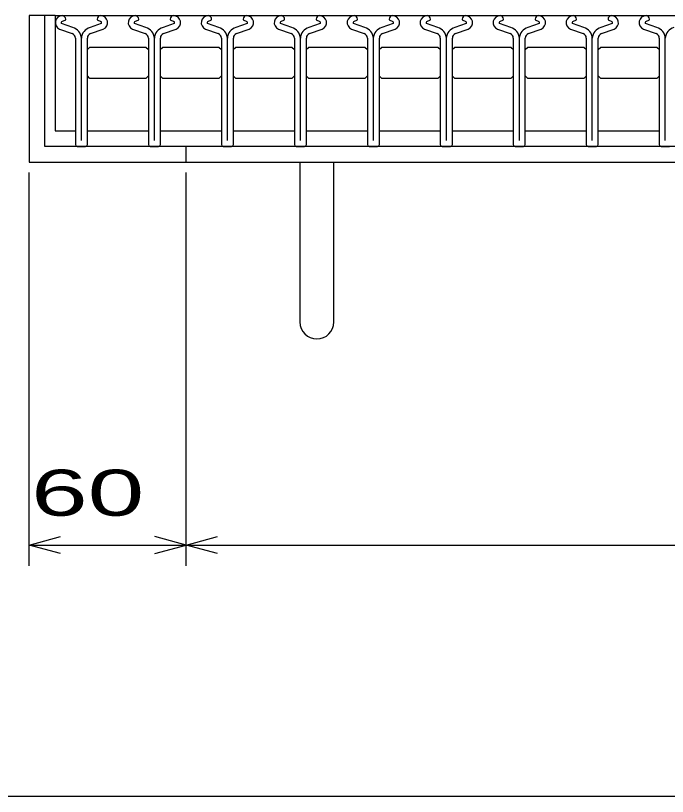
# Model space of a CAD drawing. Units: millimetres, scale not verified. Extents: x -1456 to 1389, y -1026 to 839.
# Drawn here: x -1045.2 to -796, y -921.2 to -622.7 of the extents above; entities that cross this region are included whole.
import ezdxf
from ezdxf.enums import TextEntityAlignment as Align

# ---------------------------------------------------------------- set-up
doc = ezdxf.new("R2010")
doc.units = ezdxf.units.MM
doc.header["$LTSCALE"] = 8
for name, color, linetype, lineweight in [('0_2', 150, 'Continuous', 25), ('16', 3, 'Continuous', 25), ('19', 6, 'Continuous', 25), ('22', 2, 'Continuous', 25)]:
    doc.layers.add(name, color=color, linetype=linetype, lineweight=lineweight)
doc.styles.add('ベクトル', font='')
doc.styles.get('ベクトル').set_extended_font_data('ベクトル')

msp = doc.modelspace()

# ---------------------------------------------------------------- linework, layer by layer
at = {"layer": '0_2'}
msp.add_line((1388.8, -921.2), (-1379.2, -921.2), dxfattribs=at)
at = {"layer": '16'}
for p, q in [((-1030, -622.7), (-330, -622.7)), ((-1030, -622.7), (-1030, -666.7)), ((-1023.299, -627.228), (-1027.619, -625.708)), ((-1027.46, -625.013), (-1026.02, -624.313)), ((-1026.02, -624.313), (-1026.02, -624.083)), ((-1012.402, -625.708), (-1016.722, -627.228)), ((-1014.001, -624.083), (-1014.001, -624.313)), ((-1014.001, -624.313), (-1012.561, -625.013)), ((-995.399, -627.228), (-999.719, -625.708)), ((-999.56, -625.013), (-998.12, -624.313)), ((-998.12, -624.313), (-998.12, -624.083)), ((-984.502, -625.708), (-988.822, -627.228)), ((-986.101, -624.083), (-986.101, -624.313)), ((-986.101, -624.313), (-984.661, -625.013)), ((-967.499, -627.228), (-971.819, -625.708)), ((-971.66, -625.013), (-970.22, -624.313)), ((-970.22, -624.313), (-970.22, -624.083)), ((-956.602, -625.708), (-960.922, -627.228)), ((-958.201, -624.083), (-958.201, -624.313)), ((-958.201, -624.313), (-956.761, -625.013)), ((-939.599, -627.228), (-943.919, -625.708)), ((-943.76, -625.013), (-942.32, -624.313)), ((-942.32, -624.313), (-942.32, -624.083)), ((-928.702, -625.708), (-933.022, -627.228)), ((-930.301, -624.083), (-930.301, -624.313)), ((-930.301, -624.313), (-928.861, -625.013)), ((-911.699, -627.228), (-916.019, -625.708)), ((-915.86, -625.013), (-914.42, -624.313)), ((-914.42, -624.313), (-914.42, -624.083)), ((-900.802, -625.708), (-905.122, -627.228)), ((-902.401, -624.083), (-902.401, -624.313)), ((-902.401, -624.313), (-900.961, -625.013)), ((-883.799, -627.228), (-888.119, -625.708)), ((-887.96, -625.013), (-886.52, -624.313)), ((-886.52, -624.313), (-886.52, -624.083)), ((-872.902, -625.708), (-877.222, -627.228)), ((-874.501, -624.083), (-874.501, -624.313)), ((-874.501, -624.313), (-873.061, -625.013)), ((-855.899, -627.228), (-860.219, -625.708)), ((-860.06, -625.013), (-858.62, -624.313)), ((-858.62, -624.313), (-858.62, -624.083)), ((-845.002, -625.708), (-849.322, -627.228)), ((-846.601, -624.083), (-846.601, -624.313)), ((-846.601, -624.313), (-845.161, -625.013)), ((-827.999, -627.228), (-832.319, -625.708)), ((-832.16, -625.013), (-830.72, -624.313)), ((-830.72, -624.313), (-830.72, -624.083)), ((-817.102, -625.708), (-821.422, -627.228)), ((-818.701, -624.083), (-818.701, -624.313)), ((-818.701, -624.313), (-817.261, -625.013)), ((-800.099, -627.228), (-804.419, -625.708)), ((-804.26, -625.013), (-802.82, -624.313)), ((-802.82, -624.313), (-802.82, -624.083)), ((-1028.379, -627.879), (-1023.509, -629.589)), ((-1016.512, -629.589), (-1011.642, -627.879)), ((-1000.479, -627.879), (-995.609, -629.589)), ((-988.612, -629.589), (-983.742, -627.879)), ((-972.579, -627.879), (-967.709, -629.589)), ((-960.712, -629.589), (-955.842, -627.879)), ((-944.679, -627.879), (-939.809, -629.589)), ((-932.812, -629.589), (-927.942, -627.879)), ((-916.779, -627.879), (-911.909, -629.589)), ((-904.912, -629.589), (-900.042, -627.879)), ((-888.879, -627.879), (-884.009, -629.589)), ((-877.012, -629.589), (-872.142, -627.879)), ((-860.979, -627.879), (-856.109, -629.589)), ((-849.112, -629.589), (-844.242, -627.879)), ((-833.079, -627.879), (-828.209, -629.589)), ((-821.212, -629.589), (-816.342, -627.879)), ((-805.179, -627.879), (-800.309, -629.589)), ((-1022.31, -631.292), (-1022.31, -672.012)), ((-1020, -670.41), (-1020, -631.34)), ((-1017.71, -672.012), (-1017.71, -631.292)), ((-994.41, -631.292), (-994.41, -672.012)), ((-992.1, -670.41), (-992.1, -631.34)), ((-989.81, -672.012), (-989.81, -631.292)), ((-966.51, -631.292), (-966.51, -672.012)), ((-964.2, -670.41), (-964.2, -631.34)), ((-961.91, -672.012), (-961.91, -631.292)), ((-938.61, -631.292), (-938.61, -672.012)), ((-936.3, -670.41), (-936.3, -631.34)), ((-934.01, -672.012), (-934.01, -631.292)), ((-910.71, -631.292), (-910.71, -672.012)), ((-908.4, -670.41), (-908.4, -631.34)), ((-906.11, -672.012), (-906.11, -631.292)), ((-882.81, -631.292), (-882.81, -672.012)), ((-880.5, -670.41), (-880.5, -631.34)), ((-878.21, -672.012), (-878.21, -631.292)), ((-854.91, -631.292), (-854.91, -672.012)), ((-852.6, -670.41), (-852.6, -631.34)), ((-850.31, -672.012), (-850.31, -631.292)), ((-827.01, -631.292), (-827.01, -672.012)), ((-824.7, -670.41), (-824.7, -631.34)), ((-822.41, -672.012), (-822.41, -631.292)), ((-799.11, -631.292), (-799.11, -672.012)), ((-796.8, -670.41), (-796.8, -631.34)), ((-1017.75, -635.7), (-1016.75, -634.7)), ((-1016.75, -634.7), (-995.35, -634.7)), ((-995.35, -634.7), (-994.35, -635.7)), ((-989.85, -635.7), (-988.85, -634.7)), ((-988.85, -634.7), (-967.45, -634.7)), ((-967.45, -634.7), (-966.45, -635.7)), ((-961.95, -635.7), (-960.95, -634.7)), ((-960.95, -634.7), (-939.55, -634.7)), ((-939.55, -634.7), (-938.55, -635.7)), ((-934.05, -635.7), (-933.05, -634.7)), ((-933.05, -634.7), (-911.65, -634.7)), ((-911.65, -634.7), (-910.65, -635.7)), ((-906.15, -635.7), (-905.15, -634.7)), ((-905.15, -634.7), (-883.75, -634.7)), ((-883.75, -634.7), (-882.75, -635.7)), ((-878.25, -635.7), (-877.25, -634.7)), ((-877.25, -634.7), (-855.85, -634.7)), ((-855.85, -634.7), (-854.85, -635.7)), ((-850.35, -635.7), (-849.35, -634.7)), ((-849.35, -634.7), (-827.95, -634.7)), ((-827.95, -634.7), (-826.95, -635.7)), ((-822.45, -635.7), (-821.45, -634.7)), ((-821.45, -634.7), (-800.05, -634.7)), ((-800.05, -634.7), (-799.05, -635.7)), ((-1016.75, -646.7), (-1017.75, -645.7)), ((-995.35, -646.7), (-1016.75, -646.7)), ((-994.35, -645.7), (-995.35, -646.7)), ((-988.85, -646.7), (-989.85, -645.7)), ((-967.45, -646.7), (-988.85, -646.7)), ((-966.45, -645.7), (-967.45, -646.7)), ((-960.95, -646.7), (-961.95, -645.7)), ((-939.55, -646.7), (-960.95, -646.7)), ((-938.55, -645.7), (-939.55, -646.7)), ((-933.05, -646.7), (-934.05, -645.7)), ((-911.65, -646.7), (-933.05, -646.7)), ((-910.65, -645.7), (-911.65, -646.7)), ((-905.15, -646.7), (-906.15, -645.7)), ((-883.75, -646.7), (-905.15, -646.7)), ((-882.75, -645.7), (-883.75, -646.7)), ((-877.25, -646.7), (-878.25, -645.7)), ((-855.85, -646.7), (-877.25, -646.7)), ((-854.85, -645.7), (-855.85, -646.7)), ((-849.35, -646.7), (-850.35, -645.7)), ((-827.95, -646.7), (-849.35, -646.7)), ((-826.95, -645.7), (-827.95, -646.7)), ((-821.45, -646.7), (-822.45, -645.7)), ((-800.05, -646.7), (-821.45, -646.7)), ((-799.05, -645.7), (-800.05, -646.7)), ((-1030, -666.7), (-1022.3, -666.7)), ((-1017.7, -666.7), (-994.4, -666.7)), ((-989.8, -666.7), (-966.5, -666.7)), ((-961.9, -666.7), (-938.6, -666.7)), ((-934, -666.7), (-910.7, -666.7)), ((-906.1, -666.7), (-882.8, -666.7)), ((-878.2, -666.7), (-854.9, -666.7)), ((-850.3, -666.7), (-827, -666.7)), ((-822.4, -666.7), (-799.1, -666.7)), ((-1021.61, -672.712), (-1018.41, -672.712)), ((-993.71, -672.712), (-990.51, -672.712)), ((-965.81, -672.712), (-962.61, -672.712)), ((-937.91, -672.712), (-934.71, -672.712)), ((-910.01, -672.712), (-906.81, -672.712)), ((-882.11, -672.712), (-878.91, -672.712)), ((-854.21, -672.712), (-851.01, -672.712)), ((-826.31, -672.712), (-823.11, -672.712)), ((-798.41, -672.712), (-795.21, -672.712))]:
    msp.add_line(p, q, dxfattribs=at)
for centre, radius, start, end in [((-1027.31, -625.4), 2.7, 90.98, 246.68), ((-1027.469, -624.146), 1.45, 2.5, 85.55), ((-1012.552, -624.146), 1.45, 94.45, 177.5), ((-1012.711, -625.4), 2.7, 293.32, 89.02002), ((-999.41, -625.4), 2.7, 90.98, 246.68), ((-999.569, -624.146), 1.45, 2.5, 85.55), ((-984.652, -624.146), 1.45, 94.45, 177.5), ((-984.811, -625.4), 2.7, 293.32, 89.02002), ((-971.51, -625.4), 2.7, 90.98, 246.68), ((-971.669, -624.146), 1.45, 2.5, 85.55), ((-956.752, -624.146), 1.45, 94.45, 177.5), ((-956.911, -625.4), 2.7, 293.32, 89.02002), ((-943.61, -625.4), 2.7, 90.98, 246.68), ((-943.769, -624.146), 1.45, 2.5, 85.55), ((-928.852, -624.146), 1.45, 94.45, 177.5), ((-929.011, -625.4), 2.7, 293.32, 89.02002), ((-915.71, -625.4), 2.7, 90.98, 246.68), ((-915.869, -624.146), 1.45, 2.5, 85.55), ((-900.952, -624.146), 1.45, 94.45, 177.5), ((-901.111, -625.4), 2.7, 293.32, 89.02002), ((-887.81, -625.4), 2.7, 90.98, 246.68), ((-887.969, -624.146), 1.45, 2.5, 85.55), ((-873.052, -624.146), 1.45, 94.45, 177.5), ((-873.211, -625.4), 2.7, 293.32, 89.02002), ((-859.91, -625.4), 2.7, 90.98, 246.68), ((-860.069, -624.146), 1.45, 2.5, 85.55), ((-845.152, -624.146), 1.45, 94.45, 177.5), ((-845.311, -625.4), 2.7, 293.32, 89.02002), ((-832.01, -625.4), 2.7, 90.98, 246.68), ((-832.169, -624.146), 1.45, 2.5, 85.55), ((-817.252, -624.146), 1.45, 94.45, 177.5), ((-817.411, -625.4), 2.7, 293.32, 89.02002), ((-804.11, -625.4), 2.7, 90.98, 246.68), ((-804.269, -624.146), 1.45, 2.5, 85.55), ((-1027.295, -625.416), 0.44, 111.91, 222.33), ((-1012.726, -625.416), 0.44, 317.67, 68.08999), ((-999.395, -625.416), 0.44, 111.91, 222.33), ((-984.826, -625.416), 0.44, 317.67, 68.08999), ((-971.495, -625.416), 0.44, 111.91, 222.33), ((-956.926, -625.416), 0.44, 317.67, 68.08999), ((-943.595, -625.416), 0.44, 111.91, 222.33), ((-929.026, -625.416), 0.44, 317.67, 68.08999), ((-915.695, -625.416), 0.44, 111.91, 222.33), ((-901.126, -625.416), 0.44, 317.67, 68.08999), ((-887.795, -625.416), 0.44, 111.91, 222.33), ((-873.226, -625.416), 0.44, 317.67, 68.08999), ((-859.895, -625.416), 0.44, 111.91, 222.33), ((-845.326, -625.416), 0.44, 317.67, 68.08999), ((-831.995, -625.416), 0.44, 111.91, 222.33), ((-817.426, -625.416), 0.44, 317.67, 68.08999), ((-804.095, -625.416), 0.44, 111.91, 222.33), ((-1024.109, -631.289), 1.8, 0, 70.58), ((-1024.59, -631.643), 4.6, 3.78, 73.7), ((-1015.431, -631.643), 4.6, 106.3, 176.22), ((-1015.912, -631.289), 1.8, 109.42, 180), ((-996.209, -631.289), 1.8, 0, 70.58), ((-996.69, -631.643), 4.6, 3.78, 73.7), ((-987.531, -631.643), 4.6, 106.3, 176.22), ((-988.012, -631.289), 1.8, 109.42, 180), ((-968.309, -631.289), 1.8, 0, 70.58), ((-968.79, -631.643), 4.6, 3.78, 73.7), ((-959.631, -631.643), 4.6, 106.3, 176.22), ((-960.112, -631.289), 1.8, 109.42, 180), ((-940.409, -631.289), 1.8, 0, 70.58), ((-940.89, -631.643), 4.6, 3.78, 73.7), ((-931.731, -631.643), 4.6, 106.3, 176.22), ((-932.212, -631.289), 1.8, 109.42, 180), ((-912.509, -631.289), 1.8, 0, 70.58), ((-912.99, -631.643), 4.6, 3.78, 73.7), ((-903.831, -631.643), 4.6, 106.3, 176.22), ((-904.312, -631.289), 1.8, 109.42, 180), ((-884.609, -631.289), 1.8, 0, 70.58), ((-885.09, -631.643), 4.6, 3.78, 73.7), ((-875.931, -631.643), 4.6, 106.3, 176.22), ((-876.412, -631.289), 1.8, 109.42, 180), ((-856.709, -631.289), 1.8, 0, 70.58), ((-857.19, -631.643), 4.6, 3.78, 73.7), ((-848.031, -631.643), 4.6, 106.3, 176.22), ((-848.512, -631.289), 1.8, 109.42, 180), ((-828.809, -631.289), 1.8, 0, 70.58), ((-829.29, -631.643), 4.6, 3.78, 73.7), ((-820.131, -631.643), 4.6, 106.3, 176.22), ((-820.612, -631.289), 1.8, 109.42, 180), ((-800.909, -631.289), 1.8, 0, 70.58), ((-801.39, -631.643), 4.6, 3.78, 73.7), ((-792.231, -631.643), 4.6, 106.3, 176.22), ((-1021.61, -672.012), 0.7, 180, 270), ((-1018.41, -672.012), 0.7, 270, 0), ((-993.71, -672.012), 0.7, 180, 270), ((-990.51, -672.012), 0.7, 270, 0), ((-965.81, -672.012), 0.7, 180, 270), ((-962.61, -672.012), 0.7, 270, 0), ((-937.91, -672.012), 0.7, 180, 270), ((-934.71, -672.012), 0.7, 270, 0), ((-910.01, -672.012), 0.7, 180, 270), ((-906.81, -672.012), 0.7, 270, 0), ((-882.11, -672.012), 0.7, 180, 270), ((-878.91, -672.012), 0.7, 270, 0), ((-854.21, -672.012), 0.7, 180, 270), ((-851.01, -672.012), 0.7, 270, 0), ((-826.31, -672.012), 0.7, 180, 270), ((-823.11, -672.012), 0.7, 270, 0), ((-798.41, -672.012), 0.7, 180, 270)]:
    msp.add_arc(centre, radius, start, end, dxfattribs=at)
at = {"layer": '19'}
for p, q in [((-1030, -622.7), (-1040, -622.7)), ((-1040, -622.7), (-1040, -678.7)), ((-1034, -672.7), (-1034, -622.7)), ((-326, -672.7), (-1034, -672.7)), ((-980, -678.7), (-980, -672.7)), ((-1040, -678.7), (-320, -678.7)), ((-936.5, -678.7), (-936.5, -739.81)), ((-923.5, -739.81), (-923.5, -678.7))]:
    msp.add_line(p, q, dxfattribs=at)
msp.add_arc((-930, -739.81), 6.5, 180, 0, dxfattribs=at)
at = {"layer": '22', "color": 4}
for p, q in [((-1040, -833.1), (-1040, -682.7)), ((-980, -833.1), (-980, -682.7)), ((-1040, -825.1), (-1028, -821.9)), ((-980, -825.1), (-992, -821.9)), ((-980, -825.1), (-968, -821.9)), ((-1028, -828.3), (-1040, -825.1)), ((-1040, -825.1), (-980, -825.1)), ((-992, -828.3), (-980, -825.1)), ((-968, -828.3), (-980, -825.1)), ((-980, -825.1), (-380, -825.1))]:
    msp.add_line(p, q, dxfattribs=at)

# ---------------------------------------------------------------- texts
at = {"layer": '22', "style": 'ベクトル', "width": 1.65}
msp.add_text(' 60 ', height=17.6, dxfattribs=at).set_placement((-1050, -805.1), align=Align.MIDDLE_LEFT)

doc.saveas('drawing.dxf')
